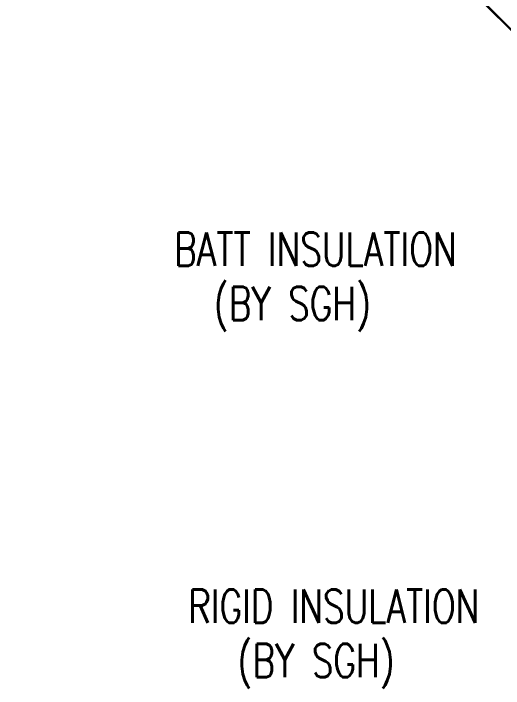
# Model space of a CAD drawing. Header units: inches. Extents: x 0 to 10293, y 0 to 4182.
# Drawn here: x 2928.24 to 2961.11, y 3490.32 to 3535.58 of the extents above; entities that cross this region are included whole.
import ezdxf

# ---------------------------------------------------------------- set-up
doc = ezdxf.new("R2010")
doc.units = ezdxf.units.IN
doc.header["$LTSCALE"] = 48
doc.header["$MEASUREMENT"] = 0
doc.styles.add('NOTATION', font='romans.shx', dxfattribs={"width": 0.75})

msp = doc.modelspace()

# ---------------------------------------------------------------- linework, layer by layer
for p, q in [((2928.23597, 3567.83679), (2981.75885, 3514.3139)), ((2928.26779, 3567.86861), (2981.79067, 3514.34572))]:
    msp.add_line(p, q)

# ---------------------------------------------------------------- texts
at = {"style": 'NOTATION', "width": 0.75}
for s, p in [('BATT INSULATION', (2939.01709, 3518.65407)), ('(BY SGH)', (2941.66888, 3515.01122)), ('RIGID INSULATION', (2939.96056, 3494.71209)), ('(BY SGH)', (2943.2552, 3491.06923))]:
    msp.add_text(s, height=2.25, dxfattribs=at).set_placement(p)

doc.saveas('drawing.dxf')
